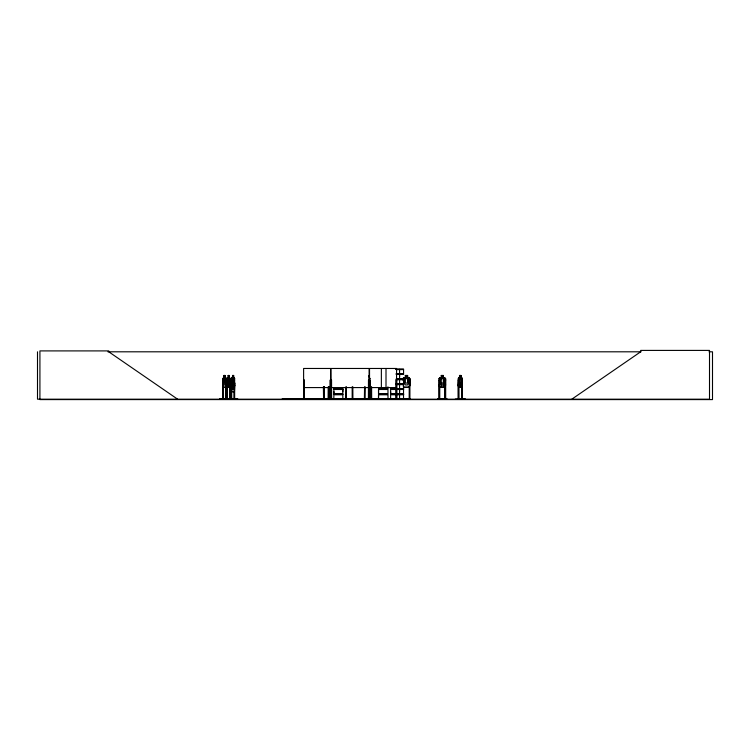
<?xml version="1.0" encoding="UTF-8"?>
<svg xmlns="http://www.w3.org/2000/svg" width="750" height="750" viewBox="0 0 750 750"><rect width="100%" height="100%" fill="white"/><g stroke="black" fill="none" stroke-linecap="round" stroke-linejoin="round"><path stroke-width="1.12" d="M333.891 393.881L333.891 389.484L342.834 389.484L342.825 393.881L333.891 393.881L333.9 391.688M342.825 391.688L342.825 389.484M387.469 393.881L378.534 393.881L378.544 389.484L387.469 389.484M403.566 393.881L390.628 393.881L390.637 391.688M399.562 391.688L399.562 389.484L399.562 393.881M399.562 376.65L399.562 374.456L399.562 378.844M390.188 399.141L378.506 399.169M390.609 399.178L390.628 394.762L403.566 394.762M229.847 387.216L230.203 384.947M234.366 391.875L234.281 377.812M233.034 380.672L233.119 380.747M225.741 387.291L226.116 384.956M226.181 384.956L225.806 387.291L223.191 387.291L222.928 384.956M234.291 387.291L234.666 384.956M234.731 384.956L234.356 387.291L231.741 387.291L231.506 384.947M229.95 399.178L230.062 380.081M219.488 398.831L237.75 398.831M225.844 399.131L225.778 380.081M234.234 399.178L234.291 398.494M234.394 399.131L234.328 380.081M461.728 387.291L462.206 384.947M380.128 399.131L402.609 399.188L402.881 398.494M455.297 399.131L465.328 398.831M301.059 398.831L306.15 399.131M366.994 399.131L372.075 399.188L366.975 399.141M372.047 398.822L365.287 398.691M321.094 398.831L333.375 399.131M445.65 384.956L444.862 387.291L439.706 387.291L439.031 384.956M405.356 375.534L407.55 375.534L407.55 377.887L408.722 378.675L408.722 383.062L407.55 384.947L405.356 384.947L404.175 383.062L404.175 378.675L405.356 377.887L405.272 375.459L407.625 375.459L407.625 377.812L409.144 377.812L409.978 378.637L409.978 384.956L409.116 387.216L403.706 387.216M409.978 384.956L409.172 387.291L403.65 387.291L403.238 385.697M440.287 399.131L437.719 398.803L447.075 398.831M227.456 377.812L227.062 399.141M231.609 383.231L231.881 382.387L232.678 382.387M231.647 383.259L231.947 382.387M222.825 399.188L222.853 378.647L224.006 377.812M232.556 377.812L231.75 377.812L231.441 378.684L231.375 399.188M231.825 377.812L231.938 391.875L234.441 391.875L234.806 383.222L233.672 382.387M342.834 399.009L333.863 399.178M333.806 399.075L333.891 394.762L342.834 394.762L342.834 399M378.45 399.075L378.534 394.762L387.469 394.762M390.544 399.075L403.575 399M330.797 399.094L330.816 380.081M345.637 399.141L345.806 386.822M364.387 399.141L364.566 386.822M386.85 399.141L386.869 398.494M458.663 377.812L458.166 384.956L458.644 387.291M369.234 384.947L370.406 383.062M228.216 377.887L227.691 378.675L228.216 384.947L229.209 384.947L229.744 383.062L229.209 377.887M439.753 377.812L439.031 378.647L439.791 377.887L444.844 377.887M459.553 377.887L458.888 378.675L459.553 384.947L460.8 384.947L461.475 383.062L461.475 378.675L460.8 377.887M402.919 378.647L403.669 377.812L405.272 377.812M403.003 378.684L403.706 377.887L409.116 377.887L409.903 378.675L409.903 399.188L409.978 398.494L409.181 398.494M441.3 377.887L440.203 378.675L440.203 383.062L441.3 384.947L443.353 384.947L444.45 383.062L444.45 378.675L443.353 377.887M571.819 399.188L640.669 351.806L640.669 350.409L709.509 350.409L709.509 399.188L37.5 399.188L37.5 351.806M107.888 351.806L641.025 351.806M708.984 351.806L712.5 351.806L712.5 399.591L39.919 399.591L39.919 350.906L108.769 350.906L108.769 351.806L177.609 399.188M395.925 369.159L403.575 369.159M395.925 369.337L403.575 369.328L403.556 373.575L396.253 373.575M396.253 369.6L403.556 369.6M396.272 373.875L403.631 373.875M396.272 374.147L403.631 374.147M396.253 374.456L403.566 374.456M232.491 375.459L233.644 375.459M460.912 377.812L460.912 375.459L459.506 375.459L459.553 387.291M223.978 375.534L225.056 375.534M228.15 375.534L229.209 375.534M232.528 375.534L233.606 375.534M441.3 375.534L443.381 375.534L443.353 387.291M459.553 375.534L460.866 375.534M229.031 375.928L228.394 375.928L228.394 376.716L229.031 376.716M225.028 377.812L225.797 377.812M227.391 377.812L228.216 377.812M229.172 377.812L230.269 378.675L230.316 399.188M233.578 377.812L234.347 377.812M439.725 377.812L441.3 377.812M443.353 377.812L444.872 377.812L445.65 378.637L445.688 399.188M459.572 377.812L458.597 377.812L458.166 378.647L458.241 399.188L458.184 398.494L458.859 398.494M460.8 377.812L461.775 377.812L462.253 378.637L461.719 377.812M223.219 377.887L225.787 377.887M227.4 377.887L229.922 377.887M231.769 377.887L234.338 377.887M458.616 377.887L461.766 377.887M222.853 378.647L222.853 399.131M226.116 378.637L226.078 399.188M227.053 378.647L227.447 387.291M230.241 378.637L229.875 387.291L227.381 387.291L227.053 384.956M234.262 377.887L234.731 378.637M228.216 378.675L229.209 378.675M441.3 378.675L443.353 378.675M459.553 378.675L460.8 378.675M396.253 378.844L403.566 378.844M396.272 379.153L403.631 379.153M396.272 379.425L403.631 379.425M396.253 379.734L403.566 379.734M225.553 380.081L226.078 380.081M229.772 380.081L230.287 380.081M232.641 380.119L233.7 380.119M234.103 380.081L234.628 380.081M303.609 380.081L304.237 380.081L304.294 399.188M369.131 380.081L368.475 380.081L368.409 399.188M369.525 380.081L370.162 380.081L370.219 399.188M402.881 380.081L403.528 380.081L403.528 399.188M409.903 380.081L409.256 380.081L409.181 399.188M439.078 380.081L439.772 380.081L439.744 399.188L439.838 398.494L439.003 398.494M445.706 380.081L445.012 380.081L444.947 399.188M458.231 380.081L458.803 380.081M231.9 382.472L234.412 382.472M228.216 383.062L229.209 383.062M441.3 383.062L443.353 383.062M459.553 383.062L460.8 383.062M234.806 383.222L234.356 382.387M396.253 383.85L403.556 383.85L396.262 383.972M396.253 384.15L403.575 384.15M396.262 384.375L403.575 384.356M396.253 384.628L403.556 384.628M231.403 384.956L231.628 386.512M225.787 387.216L223.219 387.216L222.956 384.947M227.4 387.216L229.922 387.216M231.769 387.216L234.338 387.216M439.762 387.216L444.844 387.216L445.547 384.947L445.547 378.675M461.766 387.216L458.616 387.216L458.278 384.947M458.588 387.291L461.794 387.291M303.609 387.581L330.637 387.581M330.9 387.581L369.131 387.581M369.525 387.581L396.562 387.581M333.891 388.603L342.834 388.603M378.534 388.603L387.469 388.603M390.628 388.603L403.566 388.603M333.825 388.912L342.891 388.912M378.469 388.912L387.534 388.912M390.562 388.912L403.631 388.912M333.825 389.184L342.891 389.184M378.469 389.184L387.534 389.184M390.562 389.184L403.631 389.184M403.566 389.484L390.628 389.484L390.628 393.881M333.825 394.181L342.891 394.181M378.469 394.181L387.534 394.181M390.562 394.181L403.631 394.181M333.825 394.453L342.891 394.453M378.469 394.453L387.534 394.453M390.562 394.453L403.631 394.453M223.191 398.494L222.553 398.494L222.581 399.188M225.497 398.494L226.134 398.494M226.8 398.494L227.438 398.494M229.706 398.494L230.344 398.494M231.103 398.494L231.75 398.494M234.047 398.494L234.684 398.494M399.366 398.494L399.347 399.188M444.947 398.494L445.781 398.494L445.781 399.188M461.775 398.494L462.469 398.494L462.45 399.188L462.403 380.081L461.831 380.081L461.831 399.188L461.812 398.494M346.528 398.691L352.106 398.691M403.603 398.691L409.181 398.691M333.9 398.878L342.825 398.878M390.637 398.878L403.556 398.878M437.709 398.831L440.353 399.188M369.544 399.141L369.703 380.081M369.291 399.131L369.478 398.494M331.5 399.141L331.472 398.494M399.262 399.131L399.178 398.494L399.094 399.188M394.228 399.131L394.312 398.494L394.387 399.188M328.275 399.131L328.303 386.822M370.406 378.675L369.234 377.887L369.309 375.459M225.056 377.887L225.6 383.062L225.056 384.947L224.044 384.947L223.5 383.062L224.006 375.459M225.731 377.812L226.144 378.675M390.159 399.094L378.544 398.878L378.544 394.762M227.194 399.15L227.156 386.822M462.188 378.637L462.244 399.188M462.037 386.822L462 399.188M460.847 375.459L460.8 387.291M458.803 386.822L458.841 399.188M458.597 380.081L458.634 399.188M458.438 380.081L458.391 399.188M445.538 398.494L445.519 399.188M445.106 380.081L445.106 399.188M443.447 377.812L443.419 375.459L441.225 375.459L441.3 387.291M439.594 398.494L439.584 399.188M439.163 380.081L439.163 399.188M439.059 378.647L439.134 399.188M409.331 398.494L409.331 399.188M403.603 399.188L403.603 398.494L402.956 398.494L402.956 399.188M399.572 369.337L399.562 373.575M399.572 379.734L399.572 383.962M399.572 384.375L399.562 388.603M399.562 394.762L399.572 399M398.888 398.494L398.859 399.188M398.841 398.494L398.841 399.188M397.894 399.188L397.894 398.588L282.319 398.578L282.319 399.188M397.153 398.494L397.162 399.188M397.013 398.494L396.975 399.188M396.919 398.494L396.928 399.188M396.806 399.188L396.731 380.081L396.094 380.081L396.047 399.188M396.562 399.188L396.562 368.466L369.525 368.466L369.553 399.188M396.45 398.494L396.506 399.188M396.272 380.081L396.216 399.188M393.741 398.494L393.741 399.188M393.666 398.494L393.591 399.188M387.938 386.822L388.012 399.188M387.863 398.494L387.863 399.188M387.366 398.494L387.291 399.188M387.272 398.494L387.216 399.188L387.066 398.494M386.672 399.188L386.672 398.494L386.616 399.188M386.006 368.466L386.006 387.581M383.616 398.494L383.672 399.188M383.419 398.494L383.466 399.188M383.353 399.188L383.259 398.494L383.222 399.188M383.016 398.494L383.053 399.188M381.366 368.466L381.366 387.581M378.534 389.484L378.534 393.881M371.588 386.822L371.663 399.188M370.941 386.822L371.016 399.188M370.866 398.494L370.866 399.188M369.984 380.081L370.041 399.188M369.909 398.494L369.806 399.188M369.234 378.675L369.234 383.062M369.206 398.494L369.178 399.188L369.131 368.466L330.9 368.466L330.975 399.188M368.841 375.928L368.841 376.716M368.559 398.494L368.55 399.188M365.287 398.494L365.287 399.188M365.212 386.822L365.138 399.188M364.641 398.494L364.641 399.188M352.828 386.822L352.903 399.188M352.753 398.494L352.753 399.188M352.181 386.822L352.181 399.188L352.106 398.494M346.528 398.494L346.528 399.188M346.453 386.822L346.378 399.188M345.881 398.494L345.881 399.188M331.622 399.188L331.547 380.081L330.188 380.081L330.131 399.188M331.116 398.597L331.116 399.188M330.666 399.188L330.637 368.466L303.609 368.466L303.609 399.188M330.441 398.494L330.469 399.188L330.366 380.081M330.019 386.822L329.944 399.188M329.016 398.494L329.016 399.188M328.959 386.822L328.959 399.188M328.8 386.822L328.8 399.188M328.566 398.494L328.547 399.188M328.463 386.822L328.406 399.188M324.375 398.494L324.375 399.188M324.3 386.822L324.225 399.188M324.047 386.822L324.103 399.188M323.888 386.822L323.944 399.188M323.728 398.494L323.728 399.188M323.55 386.822L323.578 399.188L323.391 386.822M323.334 398.494L323.334 399.188M304.997 398.578L304.997 399.188M304.059 380.081L304.116 399.188M303.956 398.494L303.891 399.188M303.788 380.081L303.769 399.188M283.547 398.578L283.547 399.188M234.656 398.494L234.666 399.188L234.628 378.675M234.103 391.322L234.075 399.188M233.578 375.459L234.15 378.675L233.606 384.947L232.594 384.947L232.05 383.062L232.556 375.459M231.684 382.322L231.684 380.081L231.169 380.081L231.131 399.188M231.684 391.322L231.722 399.188M229.772 386.822L229.734 399.188M229.209 387.291L229.247 375.459L228.112 375.459L228.216 387.291M229.144 375.534L229.144 377.887M227.409 399.188L227.381 380.081L226.866 380.081L226.828 399.188M225.891 398.494L225.891 399.188M225.553 384.572L225.525 399.188M224.991 377.887L225.094 375.459L223.941 375.459L223.978 377.887M223.172 399.188L223.134 380.081L222.619 380.081L222.619 399.188M234.159 388.65L233.241 386.447L232.312 388.734L233.006 385.931L232.397 383.203L233.634 383.25L233.634 387.638L232.641 387.638L232.641 383.222L233.222 385.397L234.122 383.241L233.447 385.95L234.159 388.65M234.169 387.638L233.634 389.522L232.641 389.522L232.106 383.25L232.678 380.034L233.737 380.034L234.169 387.638M224.878 375.928L224.231 375.928L224.231 376.716L224.878 376.716L224.878 375.928M233.428 375.928L232.781 375.928L232.781 376.716L233.428 376.716L233.428 375.928M407.156 375.928L405.741 375.928L405.741 376.716L407.156 376.716L407.156 375.928M442.987 375.928L441.666 375.928L441.666 376.716L442.987 376.716L442.987 375.928M460.584 375.928L459.778 375.928L459.778 376.716L460.584 376.716L460.584 375.928M225.056 378.675L224.044 378.675L224.044 383.062L225.056 383.062L225.056 378.675M233.606 378.675L232.594 378.675L232.594 383.062L233.606 383.062L233.606 378.675M407.55 378.675L405.356 378.675L405.356 383.062L407.55 383.062L407.55 378.675M233.456 380.512L232.819 380.512L232.819 381.291L233.456 381.291L233.456 380.512"/></g></svg>
